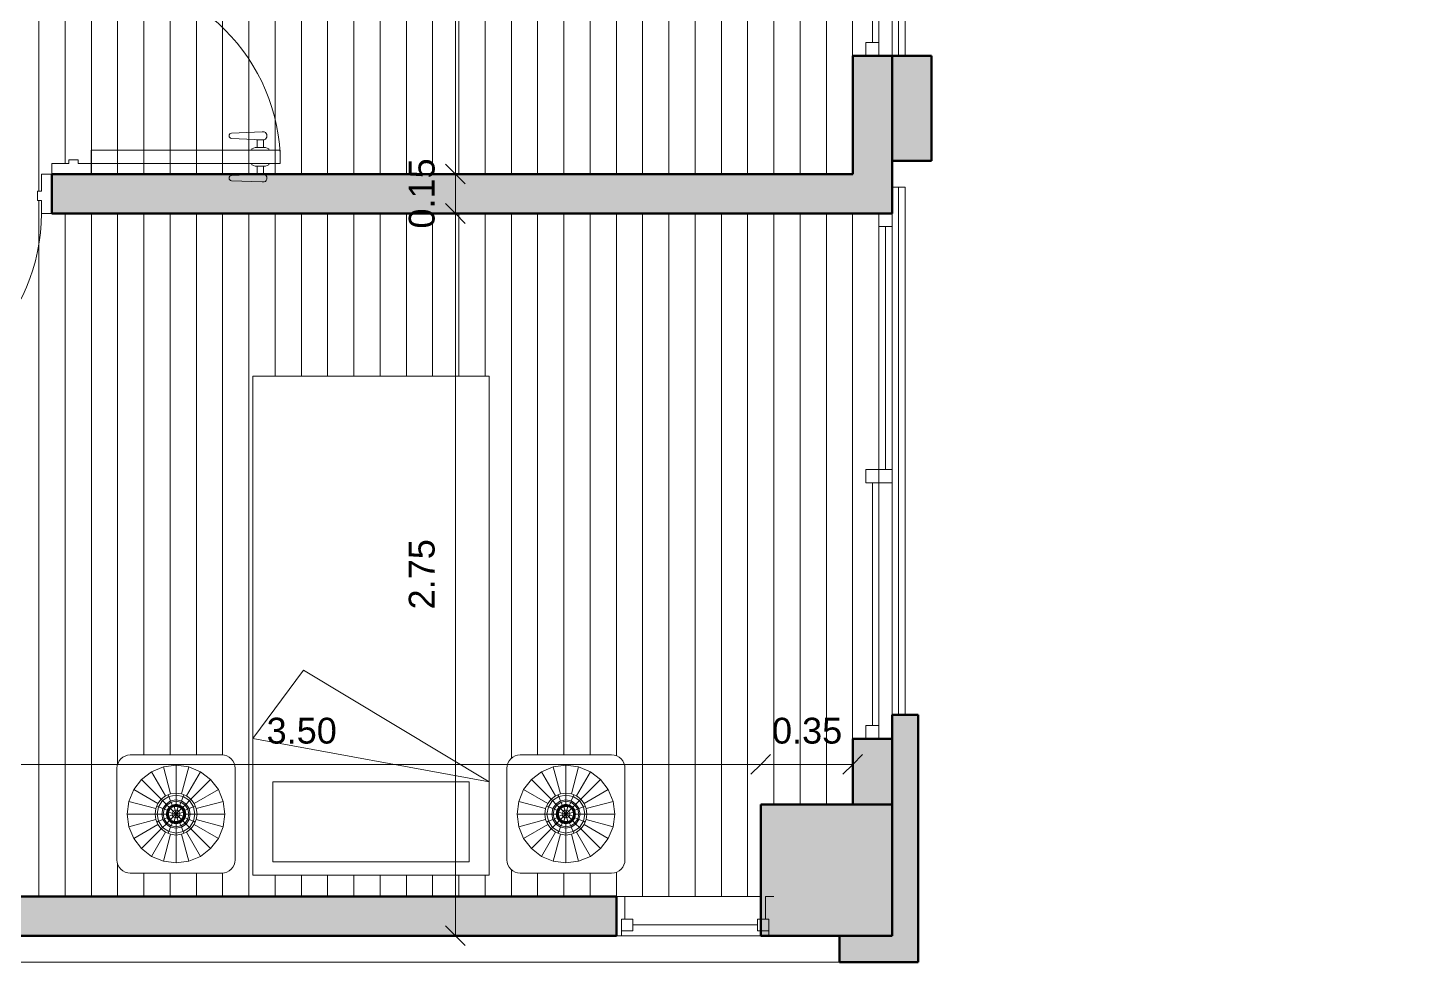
# Model space of a CAD drawing. Header units: metres. Extents: x 11 to 152, y 1 to 34.
# Drawn here: x 95.64 to 100.94, y 15.31 to 18.93 of the extents above; entities that cross this region are included whole.
import ezdxf

# ---------------------------------------------------------------- set-up
doc = ezdxf.new("R2010")
doc.units = ezdxf.units.M
for name, color, linetype, lineweight in [('A-ANNO-DIMS', 211, 'Continuous', 9), ('A-ANNO-DIMS-100', 211, 'Continuous', 9), ('A-DETL-GENF', 92, 'Continuous', 9), ('A-DOOR', 31, 'Continuous', 9), ('A-DOOR-1', 31, 'Continuous', 18), ('A-FLOR', 192, 'Continuous', 9), ('A-FLOR-PATT', 8, 'Continuous', 9), ('A-GLAZ', 151, 'Continuous', 9), ('A-GLAZ-1', 151, 'Continuous', 18), ('A-GLAZ-CWMG', 51, 'Continuous', 9), ('A-WALL', 113, 'Continuous', 9), ('A-WALL-1', 113, 'Continuous', 50), ('A-WALL-PATT-1', 111, 'Continuous', 9), ('E-LITE-EQPM', 33, 'Continuous', 9), ('G-IMPT', 8, 'Continuous', 9), ('I-FURN', 30, 'Continuous', 9), ('S-COLS', 52, 'Continuous', 9), ('S-COLS-1', 52, 'Continuous', 100)]:
    doc.layers.add(name, color=color, linetype=linetype, lineweight=lineweight)
doc.styles.add('Arial_1', font='Arial.ttf', dxfattribs={"height": 0.098353})
doc.dimstyles.new('Cota_1_25', dxfattribs={"dimscale": 0.3048, "dimtxt": 0.1, "dimasz": 0.246063, "dimexe": 0, "dimexo": 0.0625, "dimgap": 0.164042, "dimtad": 1, "dimrnd": 0.01, "dimzin": 0, "dimdsep": 46, "dimtxsty": 'Arial_1', "dimblk1": 'OBLIQUE', "dimblk2": 'OBLIQUE', "dimsah": 1, "dimcen": 0.09, "dimazin": 0, "dimtfac": 1, "dimtdec": 4, "dimtix": 1, "dimtmove": 0, "dimatfit": 3, "dimfxl": 0, "dimfxlon": 1, "dimtvp": 1, "dimtolj": 1, "dimtzin": 0, "dimarcsym": 2})

# ---------------------------------------------------------------- blocks, each defined once
blk = doc.blocks.new('M_Concrete-Square-Column - 500 x 500mm-1442238-2 Piso _Tipo_')
at = {"layer": 'S-COLS'}
blk.add_hatch(color=256, dxfattribs=at).paths.add_polyline_path([(0.25, 0.25), (-0.25, 0.25), (-0.25, -0.25), (0.25, -0.25), (0.25, -0.1299)], flags=0)
at = {"layer": 'S-COLS-1'}
for p, q in [((-0.25, 0.25), (0.25, 0.25)), ((-0.25, -0.25), (-0.25, 0.25)), ((0.25, 0.25), (0.25, -0.25)), ((0.25, -0.25), (-0.25, -0.25))]:
    blk.add_line(p, q, dxfattribs=at)
blk = doc.blocks.new('EA-Sencilla abisagrada - 80 x 210-1204405-2 Piso _Tipo_')
at = {"layer": 'A-DETL-GENF'}
for p, q in [((0.299, 0.7388), (0.304, 0.7513)), ((0.309, 0.7513), (0.304, 0.7513)), ((0.309, 0.7513), (0.309, 0.6863)), ((0.36, 0.7513), (0.365, 0.7513)), ((0.36, 0.7513), (0.36, 0.6863)), ((0.37, 0.7388), (0.365, 0.7513)), ((0.239, 0.7338), (0.239, 0.7263)), ((0.244, 0.6091), (0.239, 0.7263)), ((0.269, 0.7263), (0.264, 0.6091)), ((0.269, 0.7038), (0.269, 0.7338)), ((0.269, 0.7313), (0.299, 0.7313)), ((0.299, 0.7063), (0.269, 0.7063)), ((0.299, 0.7388), (0.299, 0.6988)), ((0.299, 0.6988), (0.304, 0.6863)), ((0.37, 0.6988), (0.365, 0.6863)), ((0.37, 0.7388), (0.37, 0.6988)), ((0.4, 0.7313), (0.37, 0.7313)), ((0.37, 0.7063), (0.4, 0.7063)), ((0.4, 0.7038), (0.4, 0.7338)), ((0.4, 0.7263), (0.405, 0.6091)), ((0.425, 0.6091), (0.43, 0.7263)), ((0.43, 0.7338), (0.43, 0.7263)), ((0.304, 0.6863), (0.309, 0.6863)), ((0.365, 0.6863), (0.36, 0.6863))]:
    blk.add_line(p, q, dxfattribs=at)
for centre, radius, start, end in [((0.254, 0.7276), 0.0162, 22.6199, 157.3801), ((0.415, 0.7276), 0.0162, 22.6199, 157.3801), ((0.254, 0.6095), 0.01, 182.4476, 357.5524), ((0.415, 0.6095), 0.01, 182.4476, 357.5524)]:
    blk.add_arc(centre, radius, start, end, dxfattribs=at)
at = {"layer": 'A-DOOR'}
blk.add_arc((0.36, 0.075), 0.72, 90, 180, dxfattribs=at)
at = {"layer": 'A-DOOR-1'}
for p, q in [((0.309, 0.075), (0.309, 0.795)), ((0.36, 0.795), (0.309, 0.795)), ((0.36, 0.075), (0.36, 0.795)), ((-0.36, 0.075), (-0.4, 0.075)), ((-0.36, 0.025), (-0.36, 0.075)), ((0.36, 0.075), (0.309, 0.075)), ((0.4, 0.075), (0.36, 0.075)), ((0.36, 0.075), (0.36, 0.025)), ((-0.345, 0.025), (-0.36, 0.025)), ((-0.345, -0.01), (-0.345, 0.025)), ((0.36, 0.025), (0.345, 0.025)), ((0.345, 0.025), (0.345, -0.01)), ((-0.36, -0.075), (-0.36, -0.01)), ((-0.36, -0.01), (-0.345, -0.01)), ((0.345, -0.01), (0.36, -0.01)), ((0.36, -0.01), (0.36, -0.075)), ((-0.4, -0.075), (-0.36, -0.075)), ((0.36, -0.075), (0.4, -0.075))]:
    blk.add_line(p, q, dxfattribs=at)
blk = doc.blocks.new('Walls 3 - Walls 3-1617953-2 Piso _Tipo_')
at = {"layer": 'A-WALL-PATT-1'}
blk.add_hatch(color=256, dxfattribs=at).paths.add_polyline_path([(50.2451, 15.3682), (50.3451, 15.3682), (50.3452, 16.309), (50.2452, 16.309), (50.2451, 15.4682), (50.0451, 15.4682), (50.0451, 15.3682), (50.2389, 15.3682)], flags=0)
at = {"layer": 'A-WALL'}
for p, q in [((49.1951, 15.4682), (49.7451, 15.4682)), ((50.0451, 15.3682), (35.675, 15.3682))]:
    blk.add_line(p, q, dxfattribs=at)
at = {"layer": 'A-WALL-1'}
for p, q in [((50.3452, 16.309), (50.2452, 16.309)), ((50.2452, 16.309), (50.2452, 15.4682)), ((50.3451, 15.3682), (50.3452, 16.309)), ((50.0451, 15.4682), (50.0451, 15.3682)), ((50.0451, 15.3682), (50.3451, 15.3682))]:
    blk.add_line(p, q, dxfattribs=at)
blk = doc.blocks.new('M_Sliding-2 Panel - 240x205-1679415-2 Piso _Tipo_')
at = {"layer": 'A-GLAZ'}
for p, q in [((-1, 0.202), (-1, 0.152)), ((-1, 0.202), (-0.95, 0.202)), ((-0.95, 0.202), (-0.95, 0.152)), ((-0.95, 0.177), (-0.0254, 0.177)), ((-0.0254, 0.202), (-0.0254, 0.152)), ((-0.0254, 0.202), (0.0254, 0.202)), ((0.0254, 0.202), (0.0254, 0.152)), ((-1, 0.152), (-0.95, 0.152)), ((-0.0254, 0.152), (-0.0254, 0.102)), ((-0.0254, 0.152), (0.0254, 0.152)), ((-0.0254, 0.152), (0.0254, 0.152)), ((0.0254, 0.152), (0.0254, 0.102)), ((0.0254, 0.127), (0.9492, 0.127)), ((0.9492, 0.152), (0.9492, 0.102)), ((0.9492, 0.152), (1, 0.152)), ((1, 0.152), (1, 0.102)), ((-0.0254, 0.102), (0.0254, 0.102)), ((0.9492, 0.102), (1, 0.102))]:
    blk.add_line(p, q, dxfattribs=at)
blk = doc.blocks.new('M_Fixed - 240x60-1438101-2 Piso _Tipo_')
at = {"layer": 'A-GLAZ-1'}
for p, q in [((-0.3, 0.088), (-0.281, 0.088)), ((-0.281, 0.088), (-0.281, 0.025)), ((-0.281, 0.069), (-0.237, 0.069)), ((-0.237, 0.069), (-0.237, 0.025)), ((0.237, 0.069), (0.237, 0.025)), ((0.281, 0.069), (0.237, 0.069)), ((0.281, 0.088), (0.281, 0.025)), ((0.2989, 0.088), (0.281, 0.088)), ((-0.281, 0.025), (-0.237, 0.025)), ((-0.268, 0.025), (-0.268, -0.062)), ((-0.237, 0.047), (0.237, 0.047)), ((0.237, 0.025), (0.281, 0.025)), ((0.268, 0.025), (0.268, -0.062)), ((-0.3, -0.062), (-0.268, -0.062)), ((0.3, -0.062), (0.268, -0.062))]:
    blk.add_line(p, q, dxfattribs=at)
blk = doc.blocks.new('mesa2 - mesa001-1825761-2 Piso _Tipo_')
at = {"layer": 'I-FURN'}
h = blk.add_hatch(dxfattribs=at)
h.set_pattern_fill('FP_42', color=256, style=0, pattern_type=2)
h.set_pattern_definition([(226.11, (41.785, 15.092), (0.05405041, -0.0519957), [])])
h.paths.add_polyline_path([(0.8203, -1.2224), (0.3859, -0.8045), (-0.7581, -1.9936), (-0.3141, -2.4206), (0.8298, -1.2315)], flags=0)
blk.add_line((0.3859, -0.8045), (-0.7581, -1.9936), dxfattribs=at)
blk = doc.blocks.new('Bed-Standard - Twin colombia 90x190-1381556-2 Piso _Tipo_')
at = {"layer": 'I-FURN'}
for p, q in [((-0.1785, 0.9956), (0.7215, 0.9956)), ((-0.1785, -0.9044), (-0.1785, 0.9956)), ((0.7215, 0.9956), (0.7215, -0.9044)), ((0.0139, -0.1236), (-0.1785, -0.3842)), ((0.7215, -0.5488), (0.0139, -0.1236)), ((0.7215, -0.5488), (-0.1785, -0.3842)), ((-0.1023, -0.5488), (0.6453, -0.5488)), ((-0.1023, -0.8536), (-0.1023, -0.5488)), ((0.6453, -0.8536), (0.6453, -0.5488)), ((-0.1023, -0.8536), (0.6453, -0.8536)), ((0.7215, -0.9044), (-0.1785, -0.9044))]:
    blk.add_line(p, q, dxfattribs=at)
blk = doc.blocks.new('M_Table-End - nochero-1381557-2 Piso _Tipo_')
at = {"layer": 'I-FURN'}
for p, q in [((0.0545, 0.0726), (0.4029, 0.0726)), ((0.0037, -0.3266), (0.0037, 0.0218)), ((0.4537, 0.0218), (0.4537, -0.3266)), ((0.4029, -0.3774), (0.0545, -0.3774))]:
    blk.add_line(p, q, dxfattribs=at)
for centre, start, end in [((0.0545, 0.0218), 90, 180), ((0.4029, 0.0218), 0, 90), ((0.0545, -0.3266), 180, 270), ((0.4029, -0.3266), 270, 0)]:
    blk.add_arc(centre, 0.0508, start, end, dxfattribs=at)
blk = doc.blocks.new('Lamp38i - Name-1374313-2 Piso _Tipo_')
at = {"layer": 'G-IMPT'}
for p, q in [((0, 0.0381), (0, 0.0265)), ((-0.0265, 0), (-0.0381, 0)), ((0, -0.0381), (0, -0.0265)), ((0.0265, 0), (0.0381, 0))]:
    blk.add_line(p, q, dxfattribs=at)
blk = doc.blocks.new('Lamp38i - 12zlmp38i_dwg-1374311-2 Piso _Tipo_')
at = {"layer": 'G-IMPT'}
for p, q in [((-0.1317, 0.1317), (-0.0931, 0.1613)), ((-0.0482, 0.18), (-0.0931, 0.1613)), ((-0.04, 0.0693), (-0.0931, 0.1613)), ((0, 0.1863), (-0.0482, 0.18)), ((-0.0207, 0.0772), (-0.0482, 0.18)), ((0.0482, 0.18), (0, 0.1863)), ((0, 0.0799), (0, 0.1863)), ((0.0207, 0.0772), (0.0482, 0.18)), ((0.04, 0.0693), (0.0931, 0.1613)), ((0.0482, 0.18), (0.0931, 0.1613)), ((0.1317, 0.1317), (0.0931, 0.1613)), ((-0.1317, 0.1317), (-0.1613, 0.0931)), ((-0.1317, 0.1317), (-0.0565, 0.0565)), ((0.0565, 0.0565), (0.1317, 0.1317)), ((0.1613, 0.0931), (0.1317, 0.1317)), ((-0.1613, 0.0931), (-0.18, 0.0482)), ((-0.1613, 0.0931), (-0.0693, 0.04)), ((-0.0565, 0.0565), (-0.0693, 0.04)), ((-0.04, 0.0693), (-0.0565, 0.0565)), ((-0.0511, 0.0511), (-0.0565, 0.0565)), ((-0.0511, 0.0511), (-0.0276, 0.0667)), ((-0.0207, 0.0772), (-0.04, 0.0693)), ((-0.0303, 0.0732), (-0.0276, 0.0667)), ((-0.0276, 0.0667), (0, 0.0722)), ((-0.0276, 0.0667), (-0.0206, 0.0498)), ((0, 0.0799), (-0.0207, 0.0772)), ((-0.0206, 0.0498), (0, 0.0539)), ((0, 0.0539), (-0.0206, 0.0498)), ((0.0207, 0.0772), (0, 0.0799)), ((0, 0.0799), (0, 0.0722)), ((0.0276, 0.0667), (0, 0.0722)), ((0, 0.0539), (0, 0.0722)), ((0.0206, 0.0498), (0, 0.0539)), ((0, 0.0539), (0.0206, 0.0498)), ((0, 0.0486), (0, 0.0539)), ((0.0276, 0.0667), (0.0206, 0.0498)), ((0.04, 0.0693), (0.0207, 0.0772)), ((0.0276, 0.0667), (0.0303, 0.0732)), ((0.0511, 0.0511), (0.0276, 0.0667)), ((0.0565, 0.0565), (0.04, 0.0693)), ((0.0511, 0.0511), (0.0565, 0.0565)), ((0.0693, 0.04), (0.0565, 0.0565)), ((0.0693, 0.04), (0.1613, 0.0931)), ((0.18, 0.0482), (0.1613, 0.0931)), ((-0.18, 0.0482), (-0.1863, 0)), ((-0.0772, 0.0207), (-0.18, 0.0482)), ((-0.0772, 0.0207), (-0.0799, 0)), ((-0.0693, 0.04), (-0.0772, 0.0207)), ((-0.0732, 0.0303), (-0.0667, 0.0276)), ((-0.0722, 0), (-0.0667, 0.0276)), ((-0.0511, 0.0511), (-0.0667, 0.0276)), ((-0.0498, 0.0206), (-0.0667, 0.0276)), ((-0.0498, 0.0206), (-0.0539, 0)), ((-0.0539, 0), (-0.0498, 0.0206)), ((-0.0511, 0.0511), (-0.0381, 0.0381)), ((-0.0498, 0.0206), (-0.0381, 0.0381)), ((-0.0498, 0.0206), (-0.0381, 0.0381)), ((-0.0449, 0.0186), (-0.0498, 0.0206)), ((-0.0449, 0.0186), (-0.0486, 0)), ((-0.0449, 0.0186), (-0.0344, 0.0344)), ((-0.0343, 0.0142), (-0.0449, 0.0186)), ((-0.0206, 0.0498), (-0.0381, 0.0381)), ((-0.0381, 0.0381), (-0.0206, 0.0498)), ((-0.0344, 0.0344), (-0.0381, 0.0381)), ((-0.0371, 0), (-0.0343, 0.0142)), ((-0.0351, 0), (-0.0324, 0.0134)), ((-0.0344, 0.0344), (-0.0186, 0.0449)), ((-0.0262, 0.0262), (-0.0344, 0.0344)), ((-0.0343, 0.0142), (-0.0262, 0.0262)), ((-0.0324, 0.0134), (-0.0343, 0.0142)), ((-0.0319, 0.0065), (-0.0331, 0)), ((-0.0324, 0.0134), (-0.0248, 0.0248)), ((-0.0306, 0.0127), (-0.0324, 0.0134)), ((-0.0319, 0.0085), (-0.0233, 0.0233)), ((-0.0319, 0.0085), (-0.0319, -0.0085)), ((-0.0319, 0.0085), (-0.0287, 0.0077)), ((-0.0306, 0.0127), (-0.0312, 0.0096)), ((-0.0306, 0.0127), (-0.0234, 0.0234)), ((-0.0287, 0.0077), (-0.021, 0.021)), ((-0.0287, 0.0077), (-0.0147, 0.0039)), ((-0.0287, 0.0077), (-0.0286, -0.0077)), ((-0.0262, 0.0262), (-0.0142, 0.0343)), ((-0.0262, 0.0262), (-0.0248, 0.0248)), ((-0.0248, 0.0248), (-0.0134, 0.0324)), ((-0.0234, 0.0234), (-0.0248, 0.0248)), ((-0.0234, 0.0234), (-0.0127, 0.0306)), ((-0.0233, 0.0233), (-0.0085, 0.0319)), ((-0.0233, 0.0233), (-0.021, 0.021)), ((-0.021, 0.021), (-0.0077, 0.0287)), ((-0.021, 0.021), (-0.0108, 0.0108)), ((-0.0186, 0.0449), (-0.0206, 0.0498)), ((0, 0.0486), (-0.0186, 0.0449)), ((-0.0186, 0.0449), (-0.0142, 0.0343)), ((-0.0147, 0.0039), (-0.0108, 0.0108)), ((-0.0147, 0.0039), (-0.0147, -0.0039)), ((-0.0147, 0.0039), (0, 0)), ((0, 0.0371), (-0.0142, 0.0343)), ((-0.0142, 0.0343), (-0.0134, 0.0324)), ((0, 0.0351), (-0.0134, 0.0324)), ((-0.0127, 0.0306), (-0.0134, 0.0324)), ((-0.0096, 0.0312), (-0.0127, 0.0306)), ((-0.0039, 0.0147), (-0.0108, 0.0108)), ((0, 0), (-0.0108, 0.0108)), ((0.0085, 0.0319), (-0.0085, 0.0319)), ((-0.0077, 0.0287), (-0.0085, 0.0319)), ((0.0077, 0.0287), (-0.0077, 0.0287)), ((-0.0077, 0.0287), (-0.0039, 0.0147)), ((0, 0.0331), (-0.0065, 0.0319)), ((0.0039, 0.0147), (-0.0039, 0.0147)), ((0, 0), (-0.0039, 0.0147)), ((0, 0.0371), (0, 0.0486)), ((0.0186, 0.0449), (0, 0.0486)), ((0, 0.0351), (0, 0.0371)), ((0.0142, 0.0343), (0, 0.0371)), ((0, 0.0351), (0.0134, 0.0324)), ((0, 0.0331), (0, 0.0351)), ((0, 0.0319), (0, 0.0331)), ((0.0065, 0.0319), (0, 0.0331)), ((0.0039, 0.0147), (0, 0)), ((0.0108, 0.0108), (0, 0)), ((0.0147, 0.0039), (0, 0)), ((0.0077, 0.0287), (0.0039, 0.0147)), ((0.0108, 0.0108), (0.0039, 0.0147)), ((0.0085, 0.0319), (0.0077, 0.0287)), ((0.021, 0.021), (0.0077, 0.0287)), ((0.0085, 0.0319), (0.0233, 0.0233)), ((0.0127, 0.0306), (0.0096, 0.0312)), ((0.021, 0.021), (0.0108, 0.0108)), ((0.0147, 0.0039), (0.0108, 0.0108)), ((0.0127, 0.0306), (0.0134, 0.0324)), ((0.0127, 0.0306), (0.0234, 0.0234)), ((0.0134, 0.0324), (0.0142, 0.0343)), ((0.0134, 0.0324), (0.0248, 0.0248)), ((0.0142, 0.0343), (0.0186, 0.0449)), ((0.0142, 0.0343), (0.0262, 0.0262)), ((0.0286, 0.0077), (0.0147, 0.0039)), ((0.0147, -0.0039), (0.0147, 0.0039)), ((0.0186, 0.0449), (0.0206, 0.0498)), ((0.0186, 0.0449), (0.0344, 0.0344)), ((0.0381, 0.0381), (0.0206, 0.0498)), ((0.0206, 0.0498), (0.0381, 0.0381)), ((0.021, 0.021), (0.0233, 0.0233)), ((0.0286, 0.0077), (0.021, 0.021)), ((0.0319, 0.0085), (0.0233, 0.0233)), ((0.0234, 0.0234), (0.0248, 0.0248)), ((0.0306, 0.0127), (0.0234, 0.0234)), ((0.0262, 0.0262), (0.0248, 0.0248)), ((0.0324, 0.0134), (0.0248, 0.0248)), ((0.0344, 0.0344), (0.0262, 0.0262)), ((0.0343, 0.0142), (0.0262, 0.0262)), ((0.0319, 0.0085), (0.0286, 0.0077)), ((0.0286, -0.0077), (0.0286, 0.0077)), ((0.0306, 0.0127), (0.0324, 0.0134)), ((0.0306, 0.0127), (0.0312, 0.0096)), ((0.0319, -0.0085), (0.0319, 0.0085)), ((0.0319, 0.0065), (0.0331, 0)), ((0.0324, 0.0134), (0.0343, 0.0142)), ((0.0351, 0), (0.0324, 0.0134)), ((0.0343, 0.0142), (0.0449, 0.0186)), ((0.0371, 0), (0.0343, 0.0142)), ((0.0344, 0.0344), (0.0381, 0.0381)), ((0.0449, 0.0186), (0.0344, 0.0344)), ((0.0511, 0.0511), (0.0381, 0.0381)), ((0.0498, 0.0206), (0.0381, 0.0381)), ((0.0498, 0.0206), (0.0381, 0.0381)), ((0.0449, 0.0186), (0.0498, 0.0206)), ((0.0449, 0.0186), (0.0486, 0)), ((0.0498, 0.0206), (0.0667, 0.0276)), ((0.0498, 0.0206), (0.0539, 0)), ((0.0539, 0), (0.0498, 0.0206)), ((0.0511, 0.0511), (0.0667, 0.0276)), ((0.0732, 0.0303), (0.0667, 0.0276)), ((0.0722, 0), (0.0667, 0.0276)), ((0.0772, 0.0207), (0.0693, 0.04)), ((0.0772, 0.0207), (0.18, 0.0482)), ((0.0799, 0), (0.0772, 0.0207)), ((0.1863, 0), (0.18, 0.0482)), ((-0.1863, 0), (-0.18, -0.0482)), ((-0.0799, 0), (-0.1863, 0)), ((-0.0772, -0.0207), (-0.18, -0.0482)), ((-0.18, -0.0482), (-0.1613, -0.0931)), ((-0.1613, -0.0931), (-0.0693, -0.04)), ((-0.0799, 0), (-0.0772, -0.0207)), ((-0.0722, 0), (-0.0799, 0)), ((-0.0772, -0.0207), (-0.0693, -0.04)), ((-0.0667, -0.0276), (-0.0732, -0.0303)), ((-0.0722, 0), (-0.0539, 0)), ((-0.0722, 0), (-0.0667, -0.0276)), ((-0.0693, -0.04), (-0.0565, -0.0565)), ((-0.0667, -0.0276), (-0.0498, -0.0206)), ((-0.0667, -0.0276), (-0.0511, -0.0511)), ((-0.0511, -0.0511), (-0.0565, -0.0565)), ((-0.0539, 0), (-0.0498, -0.0206)), ((-0.0539, 0), (-0.0498, -0.0206)), ((-0.0486, 0), (-0.0539, 0)), ((-0.0511, -0.0511), (-0.0381, -0.0381)), ((-0.0511, -0.0511), (-0.0276, -0.0667)), ((-0.0449, -0.0186), (-0.0498, -0.0206)), ((-0.0498, -0.0206), (-0.0381, -0.0381)), ((-0.0381, -0.0381), (-0.0498, -0.0206)), ((-0.0371, 0), (-0.0486, 0)), ((-0.0486, 0), (-0.0449, -0.0186)), ((-0.0343, -0.0142), (-0.0449, -0.0186)), ((-0.0344, -0.0344), (-0.0449, -0.0186)), ((-0.0344, -0.0344), (-0.0381, -0.0381)), ((-0.0381, -0.0381), (-0.0206, -0.0498)), ((-0.0381, -0.0381), (-0.0206, -0.0498)), ((-0.0351, 0), (-0.0371, 0)), ((-0.0371, 0), (-0.0343, -0.0142)), ((-0.0351, 0), (-0.0324, -0.0134)), ((-0.0331, 0), (-0.0351, 0)), ((-0.0344, -0.0344), (-0.0262, -0.0262)), ((-0.0344, -0.0344), (-0.0186, -0.0449)), ((-0.0343, -0.0142), (-0.0326, -0.0135)), ((-0.0262, -0.0262), (-0.0343, -0.0142)), ((-0.0319, 0), (-0.0331, 0)), ((-0.0331, 0), (-0.0319, -0.0065)), ((-0.0306, -0.0127), (-0.0324, -0.0134)), ((-0.0324, -0.0134), (-0.0248, -0.0248)), ((-0.0319, -0.0085), (-0.0286, -0.0077)), ((-0.0319, -0.0085), (-0.0233, -0.0233)), ((-0.0312, -0.0096), (-0.0306, -0.0127)), ((-0.0306, -0.0127), (-0.0234, -0.0234)), ((-0.0286, -0.0077), (-0.0147, -0.0039)), ((-0.0286, -0.0077), (-0.021, -0.021)), ((-0.0206, -0.0498), (-0.0276, -0.0667)), ((-0.0262, -0.0262), (-0.0248, -0.0248)), ((-0.0262, -0.0262), (-0.0142, -0.0343)), ((-0.0234, -0.0234), (-0.0248, -0.0248)), ((-0.0248, -0.0248), (-0.0134, -0.0324)), ((-0.0234, -0.0234), (-0.0127, -0.0306)), ((-0.0233, -0.0233), (-0.021, -0.021)), ((-0.0233, -0.0233), (-0.0085, -0.0319)), ((-0.0108, -0.0108), (-0.021, -0.021)), ((-0.021, -0.021), (-0.0077, -0.0286)), ((-0.0186, -0.0449), (-0.0206, -0.0498)), ((-0.0206, -0.0498), (0, -0.0539)), ((0, -0.0539), (-0.0206, -0.0498)), ((-0.0186, -0.0449), (-0.0142, -0.0343)), ((0, -0.0486), (-0.0186, -0.0449)), ((-0.0147, -0.0039), (0, 0)), ((-0.0147, -0.0039), (-0.0108, -0.0108)), ((-0.0142, -0.0343), (-0.0134, -0.0324)), ((0, -0.0371), (-0.0142, -0.0343)), ((-0.0127, -0.0306), (-0.0134, -0.0324)), ((0, -0.0351), (-0.0134, -0.0324)), ((-0.0096, -0.0312), (-0.0127, -0.0306)), ((-0.0108, -0.0108), (0, 0)), ((-0.0108, -0.0108), (-0.0039, -0.0147)), ((-0.0077, -0.0286), (-0.0085, -0.0319)), ((-0.0085, -0.0319), (0.0085, -0.0319)), ((-0.0077, -0.0286), (-0.0039, -0.0147)), ((-0.0077, -0.0286), (0.0077, -0.0287)), ((0, -0.0331), (-0.0065, -0.0319)), ((-0.0039, -0.0147), (0, 0)), ((-0.0039, -0.0147), (0.0039, -0.0147)), ((0.0039, -0.0147), (0, 0)), ((0.0108, -0.0108), (0, 0)), ((0.0147, -0.0039), (0, 0)), ((0, -0.0319), (0, -0.0331)), ((0.0065, -0.0319), (0, -0.0331)), ((0, -0.0351), (0.0134, -0.0324)), ((0, -0.0331), (0, -0.0351)), ((0, -0.0371), (0.0142, -0.0343)), ((0, -0.0351), (0, -0.0371)), ((0, -0.0371), (0, -0.0486)), ((0.0186, -0.0449), (0, -0.0486)), ((0, -0.0486), (0, -0.0539)), ((0, -0.0539), (0.0206, -0.0498)), ((0, -0.0539), (0.0206, -0.0498)), ((0.0039, -0.0147), (0.0108, -0.0108)), ((0.0077, -0.0287), (0.0039, -0.0147)), ((0.0077, -0.0287), (0.021, -0.021)), ((0.0085, -0.0319), (0.0077, -0.0287)), ((0.0085, -0.0319), (0.0233, -0.0233)), ((0.0127, -0.0306), (0.0096, -0.0312)), ((0.0108, -0.0108), (0.0147, -0.0039)), ((0.0108, -0.0108), (0.021, -0.021)), ((0.0127, -0.0306), (0.0234, -0.0234)), ((0.0127, -0.0306), (0.0134, -0.0324)), ((0.0134, -0.0324), (0.0248, -0.0248)), ((0.0134, -0.0324), (0.0142, -0.0343)), ((0.0142, -0.0343), (0.0262, -0.0262)), ((0.0142, -0.0343), (0.0186, -0.0449)), ((0.0286, -0.0077), (0.0147, -0.0039)), ((0.0186, -0.0449), (0.0344, -0.0344)), ((0.0186, -0.0449), (0.0206, -0.0498)), ((0.0206, -0.0498), (0.0381, -0.0381)), ((0.0206, -0.0498), (0.0381, -0.0381)), ((0.0206, -0.0498), (0.0276, -0.0667)), ((0.0286, -0.0077), (0.021, -0.021)), ((0.0233, -0.0233), (0.021, -0.021)), ((0.0233, -0.0233), (0.0319, -0.0085)), ((0.0234, -0.0234), (0.0306, -0.0127)), ((0.0234, -0.0234), (0.0248, -0.0248)), ((0.0324, -0.0134), (0.0248, -0.0248)), ((0.0262, -0.0262), (0.0248, -0.0248)), ((0.0343, -0.0142), (0.0262, -0.0262)), ((0.0262, -0.0262), (0.0344, -0.0344)), ((0.0276, -0.0667), (0.0511, -0.0511)), ((0.0286, -0.0077), (0.0319, -0.0085)), ((0.0312, -0.0096), (0.0306, -0.0127)), ((0.0306, -0.0127), (0.0324, -0.0134)), ((0.0319, 0), (0.0331, 0)), ((0.0331, 0), (0.0319, -0.0065)), ((0.0351, 0), (0.0324, -0.0134)), ((0.0343, -0.0142), (0.0326, -0.0135)), ((0.0331, 0), (0.0351, 0)), ((0.0371, 0), (0.0343, -0.0142)), ((0.0343, -0.0142), (0.0449, -0.0186)), ((0.0344, -0.0344), (0.0449, -0.0186)), ((0.0344, -0.0344), (0.0381, -0.0381)), ((0.0351, 0), (0.0371, 0)), ((0.0371, 0), (0.0486, 0)), ((0.0381, -0.0381), (0.0498, -0.0206)), ((0.0381, -0.0381), (0.0498, -0.0206)), ((0.0381, -0.0381), (0.0511, -0.0511)), ((0.0486, 0), (0.0449, -0.0186)), ((0.0449, -0.0186), (0.0498, -0.0206)), ((0.0486, 0), (0.0539, 0)), ((0.0498, -0.0206), (0.0539, 0)), ((0.0539, 0), (0.0498, -0.0206)), ((0.0498, -0.0206), (0.0667, -0.0276)), ((0.0511, -0.0511), (0.0667, -0.0276)), ((0.0565, -0.0565), (0.0511, -0.0511)), ((0.0722, 0), (0.0539, 0)), ((0.0693, -0.04), (0.0565, -0.0565)), ((0.0667, -0.0276), (0.0722, 0)), ((0.0732, -0.0303), (0.0667, -0.0276)), ((0.0693, -0.04), (0.0772, -0.0207)), ((0.0693, -0.04), (0.1613, -0.0931)), ((0.0799, 0), (0.0722, 0)), ((0.0772, -0.0207), (0.0799, 0)), ((0.0772, -0.0207), (0.18, -0.0482)), ((0.0799, 0), (0.1863, 0)), ((0.1613, -0.0931), (0.18, -0.0482)), ((0.18, -0.0482), (0.1863, 0)), ((-0.1613, -0.0931), (-0.1317, -0.1317)), ((-0.1317, -0.1317), (-0.0565, -0.0565)), ((-0.04, -0.0693), (-0.0931, -0.1613)), ((-0.0565, -0.0565), (-0.04, -0.0693)), ((-0.0482, -0.18), (-0.0207, -0.0772)), ((-0.04, -0.0693), (-0.0207, -0.0772)), ((-0.0303, -0.0732), (-0.0276, -0.0667)), ((-0.0276, -0.0667), (0, -0.0722)), ((0, -0.0799), (-0.0207, -0.0772)), ((0, -0.0539), (0, -0.0722)), ((0.0276, -0.0667), (0, -0.0722)), ((0, -0.0799), (0, -0.0722)), ((0, -0.0799), (0.0207, -0.0772)), ((0, -0.0799), (0, -0.1863)), ((0.0207, -0.0772), (0.04, -0.0693)), ((0.0207, -0.0772), (0.0482, -0.18)), ((0.0303, -0.0732), (0.0276, -0.0667)), ((0.04, -0.0693), (0.0565, -0.0565)), ((0.04, -0.0693), (0.0931, -0.1613)), ((0.0565, -0.0565), (0.1317, -0.1317)), ((0.1613, -0.0931), (0.1317, -0.1317)), ((-0.1317, -0.1317), (-0.0931, -0.1613)), ((0.0931, -0.1613), (0.1317, -0.1317)), ((-0.0931, -0.1613), (-0.0482, -0.18)), ((-0.0482, -0.18), (0, -0.1863)), ((0, -0.1863), (0.0482, -0.18)), ((0.0482, -0.18), (0.0931, -0.1613))]:
    blk.add_line(p, q, dxfattribs=at)
at = {"xscale": 1.2, "yscale": 1.2, "zscale": 1.2}
blk.add_blockref('Lamp38i - Name-1374313-2 Piso _Tipo_', (0, 0), dxfattribs=at)
blk = doc.blocks.new('Lamp38i - 100 Watt Incandescent-V67-2 Piso _Tipo_')
at = {"extrusion": (0, 0, -1), "zscale": -1, "rotation": 180}
blk.add_blockref('Lamp38i - 12zlmp38i_dwg-1374311-2 Piso _Tipo_', (0, 0), dxfattribs=at)
blk = doc.blocks.new('M_Table-End - nochero-1375290-2 Piso _Tipo_')
at = {"layer": 'I-FURN'}
for p, q in [((0.4029, 0.3774), (0.0545, 0.3774)), ((0.0037, 0.3266), (0.0037, -0.0218)), ((0.4537, -0.0218), (0.4537, 0.3266)), ((0.0545, -0.0726), (0.4029, -0.0726))]:
    blk.add_line(p, q, dxfattribs=at)
for centre, start, end in [((0.0545, 0.3266), 90, 180), ((0.4029, 0.3266), 0, 90), ((0.0545, -0.0218), 180, 270), ((0.4029, -0.0218), 270, 0)]:
    blk.add_arc(centre, 0.0508, start, end, dxfattribs=at)
blk = doc.blocks.new('Lamp38i - 100 Watt Incandescent-1375292-2 Piso _Tipo_')
blk.add_blockref('Lamp38i - 12zlmp38i_dwg-1374311-2 Piso _Tipo_', (0, 0))
blk = doc.blocks.new('Walls 2 - Walls 1-1846087-2 Piso _Tipo_')
at = {"layer": 'A-WALL-PATT-1'}
blk.add_hatch(color=256, dxfattribs=at).paths.add_polyline_path([(50.3952, 18.4182), (50.3952, 18.8182), (50.2452, 18.8182), (50.2452, 18.4182)], flags=0)
at = {"layer": 'A-WALL-1'}
for p, q in [((50.3952, 18.8182), (50.2452, 18.8182)), ((50.2452, 18.8182), (50.2452, 18.4182)), ((50.3952, 18.4182), (50.3952, 18.8182)), ((50.2452, 18.4182), (50.3952, 18.4182))]:
    blk.add_line(p, q, dxfattribs=at)
blk = doc.blocks.new('Circular Mullion - 25mm Radius-1846596-2 Piso _Tipo_')
at = {"layer": 'A-GLAZ-CWMG'}
for p, q in [((50.2452, 18.3182), (50.2702, 18.3182)), ((50.2702, 18.3182), (50.2952, 18.3182)), ((50.2702, 18.3182), (50.2702, 16.309)), ((50.2952, 16.309), (50.2952, 18.3182)), ((50.2452, 18.2182), (50.2452, 16.309))]:
    blk.add_line(p, q, dxfattribs=at)
blk = doc.blocks.new('Circular Mullion - 25mm Radius-1846625-2 Piso _Tipo_')
at = {"layer": 'A-GLAZ-CWMG'}
for p, q in [((50.2452, 20.8182), (50.2452, 18.8182)), ((50.2702, 20.8182), (50.2702, 18.8182)), ((50.2952, 18.8182), (50.2952, 20.8182))]:
    blk.add_line(p, q, dxfattribs=at)
blk = doc.blocks.new('DIMBLOCK189-2 Piso _Tipo_')
at = {"layer": 'A-ANNO-DIMS-100', "transparency": 16777216}
for p, q in [((97.2718, 18.2182), (97.2343, 18.2557)), ((97.2718, 15.4682), (97.2718, 18.2182)), ((97.2718, 18.2182), (97.3093, 18.1807)), ((97.2718, 18.2182), (97.2718, 18.2182)), ((97.2718, 18.2182), (97.2718, 18.2182)), ((97.2718, 15.4682), (97.2343, 15.5057)), ((97.2718, 15.4682), (97.3093, 15.4307)), ((97.2718, 15.4682), (97.2718, 15.4682)), ((97.2718, 15.4682), (97.2718, 15.4682))]:
    blk.add_line(p, q, dxfattribs=at)
at = {"layer": 'A-ANNO-DIMS-100', "color": 0, "transparency": 16777216, "insert": (97.0942, 16.7109), "char_height": 0.09835, "width": 0.317538, "attachment_point": 1, "rotation": 90, "line_spacing_factor": 0.938532, "style": 'Arial_1'}
blk.add_mtext('2.75', dxfattribs=at)
blk = doc.blocks.new('_Oblique')
at = {"color": 0, "linetype": 'ByBlock', "lineweight": -2}
blk.add_line((-0.5, -0.5), (0.5, 0.5), dxfattribs=at)
blk = doc.blocks.new('DIMBLOCK190-2 Piso _Tipo_')
at = {"layer": 'A-ANNO-DIMS-100', "transparency": 16777216}
for p, q in [((97.2718, 18.3682), (97.2343, 18.4057)), ((97.2718, 18.2182), (97.2718, 18.3682)), ((97.2718, 18.3682), (97.3093, 18.3307)), ((97.2718, 18.3682), (97.2718, 18.3682)), ((97.2718, 18.3682), (97.2718, 18.3682)), ((97.2718, 18.2182), (97.2343, 18.2557)), ((97.2718, 18.2182), (97.3093, 18.1807)), ((97.2718, 18.2182), (97.2718, 18.2182)), ((97.2718, 18.2182), (97.2718, 18.2182))]:
    blk.add_line(p, q, dxfattribs=at)
at = {"layer": 'A-ANNO-DIMS-100', "color": 0, "transparency": 16777216, "insert": (97.0942, 18.1609), "char_height": 0.09835, "width": 0.317538, "attachment_point": 1, "rotation": 90, "line_spacing_factor": 0.938532, "style": 'Arial_1'}
blk.add_mtext('0.15', dxfattribs=at)
blk = doc.blocks.new('DIMBLOCK191-2 Piso _Tipo_')
at = {"layer": 'A-ANNO-DIMS-100', "transparency": 16777216}
for p, q in [((97.2718, 21.1682), (97.2343, 21.2057)), ((97.2718, 18.3682), (97.2718, 21.1682)), ((97.2718, 21.1682), (97.3093, 21.1307)), ((97.2718, 21.1682), (97.2718, 21.1682)), ((97.2718, 21.1682), (97.2718, 21.1682)), ((97.2718, 18.3682), (97.2343, 18.4057)), ((97.2718, 18.3682), (97.3093, 18.3307)), ((97.2718, 18.3682), (97.2718, 18.3682)), ((97.2718, 18.3682), (97.2718, 18.3682))]:
    blk.add_line(p, q, dxfattribs=at)
at = {"layer": 'A-ANNO-DIMS-100', "color": 0, "transparency": 16777216, "insert": (97.0942, 19.6359), "char_height": 0.09835, "width": 0.317538, "attachment_point": 1, "rotation": 90, "line_spacing_factor": 0.938532, "style": 'Arial_1'}
blk.add_mtext('2.80', dxfattribs=at)
blk = doc.blocks.new('DIMBLOCK248-2 Piso _Tipo_')
at = {"layer": 'A-ANNO-DIMS-100', "transparency": 16777216}
for p, q in [((94.9349, 16.1207), (94.9724, 16.1582)), ((98.4351, 16.1207), (98.4726, 16.1582)), ((94.9349, 16.1207), (94.8974, 16.0832)), ((94.9349, 16.1207), (98.4351, 16.1207)), ((94.9349, 16.1207), (94.9349, 16.1207)), ((94.9349, 16.1207), (94.9349, 16.1207)), ((98.4351, 16.1207), (98.3976, 16.0832)), ((98.4351, 16.1207), (98.4351, 16.1207)), ((98.4351, 16.1207), (98.4351, 16.1207))]:
    blk.add_line(p, q, dxfattribs=at)
at = {"layer": 'A-ANNO-DIMS-100', "color": 0, "transparency": 16777216, "insert": (96.5527, 16.2983), "char_height": 0.09835, "width": 0.317538, "attachment_point": 1, "line_spacing_factor": 0.938532, "style": 'Arial_1'}
blk.add_mtext('3.50', dxfattribs=at)
blk = doc.blocks.new('DIMBLOCK249-2 Piso _Tipo_')
at = {"layer": 'A-ANNO-DIMS-100', "transparency": 16777216}
for p, q in [((98.4351, 16.1207), (98.4726, 16.1582)), ((98.7852, 16.1207), (98.8227, 16.1582)), ((98.4351, 16.1207), (98.3976, 16.0832)), ((98.4351, 16.1207), (98.7852, 16.1207)), ((98.4351, 16.1207), (98.4351, 16.1207)), ((98.4351, 16.1207), (98.4351, 16.1207)), ((98.7852, 16.1207), (98.7477, 16.0832)), ((98.7852, 16.1207), (98.7852, 16.1207)), ((98.7852, 16.1207), (98.7852, 16.1207))]:
    blk.add_line(p, q, dxfattribs=at)
at = {"layer": 'A-ANNO-DIMS-100', "color": 0, "transparency": 16777216, "insert": (98.4778, 16.2983), "char_height": 0.09835, "width": 0.317538, "attachment_point": 1, "line_spacing_factor": 0.938532, "style": 'Arial_1'}
blk.add_mtext('0.35', dxfattribs=at)

msp = doc.modelspace()

# ---------------------------------------------------------------- hatches: boundary and pattern name
at = {"layer": 'A-FLOR-PATT'}
h = msp.add_hatch(dxfattribs=at)
h.set_pattern_fill('FP_45', color=256, style=0, pattern_type=2)
h.set_pattern_definition([(270, (104.285, -11.138), (0.1, 6e-18), [])])
h.paths.add_polyline_path([(96.275, 15.6182), (98.4351, 15.6182), (98.4351, 15.9682), (98.7852, 15.9682), (98.7852, 16.2182), (98.9352, 16.2182), (98.9352, 18.2182), (95.6949, 18.2182), (95.6949, 18.2682), (95.6799, 18.2682), (95.6799, 18.3032), (95.6949, 18.3032), (95.6949, 18.3682), (95.7349, 18.3682), (95.7349, 18.4082), (95.7999, 18.4082), (95.7999, 18.4232), (95.8349, 18.4232), (95.8349, 18.4082), (95.8849, 18.4082), (95.8849, 18.3682), (98.7852, 18.3682), (98.7852, 18.8182), (98.9352, 18.8182), (98.9351, 20.8182), (98.4351, 20.8182), (98.4351, 21.1682), (96.4849, 21.1682), (96.4849, 19.1682), (95.8849, 19.1682), (95.8849, 19.1282), (95.8349, 19.1282), (95.8349, 19.1132), (95.7999, 19.1132), (95.7999, 19.1282), (95.7349, 19.1282), (95.7349, 21.1682), (95.6949, 21.1682), (95.6949, 21.2332), (95.6799, 21.2332), (95.6799, 21.2682), (95.6949, 21.2682), (95.6949, 21.3182), (98.9352, 21.3182), (98.9352, 20.9682), (100.9356, 20.9682), (100.9356, 24.62), (96.7852, 24.62), (96.7852, 22.37), (95.8349, 22.37), (95.8349, 22.52), (96.0352, 22.52), (96.0352, 24.02), (94.9349, 24.02), (94.9349, 21.3182), (94.9749, 21.3182), (94.9749, 21.2682), (94.9899, 21.2682), (94.9899, 21.2332), (94.9749, 21.2332), (94.9749, 21.1682), (94.9349, 21.1682), (94.9349, 19.72), (94.7849, 19.72), (94.7849, 18.3682), (94.9749, 18.3682), (94.9749, 18.3032), (94.9899, 18.3032), (94.9899, 18.2682), (94.9749, 18.2682), (94.9749, 18.2182), (94.9349, 18.2182), (94.9349, 17.4182), (95.5509, 17.4182), (95.5509, 15.6182), (95.9433, 15.6182)], flags=0)
h.paths.add_polyline_path([(96.5002, 15.6989), (96.5002, 17.5989), (97.4002, 17.5989), (97.4002, 15.6989)], flags=0)
h.paths.add_polyline_path([(97.867, 15.7066), (97.5186, 15.7066), (97.5054, 15.7084), (97.4932, 15.7134), (97.4826, 15.7215), (97.4746, 15.732), (97.4695, 15.7443), (97.4678, 15.7574), (97.4678, 16.1058), (97.4695, 16.119), (97.4746, 16.1312), (97.4826, 16.1418), (97.4932, 16.1498), (97.5054, 16.1549), (97.5186, 16.1566), (97.867, 16.1566), (97.8801, 16.1549), (97.8924, 16.1498), (97.9029, 16.1418), (97.911, 16.1312), (97.916, 16.119), (97.9178, 16.1058), (97.9178, 15.7574), (97.916, 15.7443), (97.911, 15.732), (97.9029, 15.7215), (97.8924, 15.7134), (97.8801, 15.7084)], flags=0)
h.paths.add_polyline_path([(96.0334, 15.7066), (96.0202, 15.7084), (96.008, 15.7134), (95.9954, 15.7242), (95.9894, 15.732), (95.9843, 15.7443), (95.9826, 15.7574), (95.9826, 16.1058), (95.9843, 16.119), (95.9894, 16.1312), (95.9974, 16.1418), (96.008, 16.1498), (96.0202, 16.1549), (96.0334, 16.1566), (96.3818, 16.1566), (96.3949, 16.1549), (96.4072, 16.1498), (96.4177, 16.1418), (96.4258, 16.1312), (96.4308, 16.119), (96.4326, 16.1058), (96.4326, 15.7574), (96.4308, 15.7443), (96.4258, 15.732), (96.4177, 15.7215), (96.4072, 15.7134), (96.3949, 15.7084), (96.3818, 15.7066), (96.275, 15.7066)], flags=0)
h.paths.add_polyline_path([(97.8002, 19.1471), (96.9002, 19.1471), (96.9002, 21.0471), (97.8002, 21.0471), (97.8002, 19.3532)], flags=0)
h.paths.add_polyline_path([(98.0996, 20.5894), (97.9186, 20.5894), (97.9054, 20.5911), (97.8932, 20.5962), (97.8826, 20.6043), (97.8746, 20.6148), (97.8695, 20.6271), (97.8678, 20.6402), (97.8678, 20.9886), (97.8695, 21.0017), (97.8746, 21.014), (97.8826, 21.0245), (97.8932, 21.0326), (97.9054, 21.0377), (97.9186, 21.0394), (98.267, 21.0394), (98.2801, 21.0377), (98.2924, 21.0326), (98.3029, 21.0245), (98.3109, 21.014), (98.316, 21.0017), (98.3178, 20.9886), (98.3178, 20.6402), (98.316, 20.6271), (98.3109, 20.6148), (98.3029, 20.6043), (98.2924, 20.5962), (98.2801, 20.5911), (98.2655, 20.5894), (98.1377, 20.5894)], flags=0)
h.paths.add_polyline_path([(97.4256, 22.6053), (97.4002, 22.6053), (97.4002, 24.5053), (98.8002, 24.5053), (98.8002, 22.6053), (98.63, 22.6053)], flags=0)
h.paths.add_polyline_path([(99.5379, 22.9311), (99.1843, 23.2847), (99.5379, 23.6382), (99.8914, 23.2847), (99.7462, 23.1394)], flags=0)
h.paths.add_polyline_path([(100.2128, 23.3849), (100.141, 23.4567), (100.105, 23.4208), (99.674, 23.8518), (99.7099, 23.8878), (99.6381, 23.9596), (100.2128, 24.5343), (100.7875, 23.9596), (100.2487, 23.4208)], flags=0)
h.paths.add_polyline_path([(99.2639, 24.0553), (98.9155, 24.0553), (98.9023, 24.057), (98.8901, 24.0621), (98.8796, 24.0702), (98.8715, 24.0807), (98.8664, 24.093), (98.8647, 24.1061), (98.8647, 24.4545), (98.8664, 24.4677), (98.8715, 24.4799), (98.8796, 24.4904), (98.8901, 24.4985), (98.9023, 24.5036), (98.9178, 24.5053), (99.2639, 24.5053), (99.277, 24.5036), (99.2893, 24.4985), (99.2998, 24.4904), (99.3079, 24.4799), (99.3129, 24.4677), (99.3147, 24.4545), (99.3147, 24.1061), (99.3129, 24.093), (99.3079, 24.0807), (99.2998, 24.0702), (99.2893, 24.0621), (99.277, 24.057)], flags=0)
h.paths.add_polyline_path([(97.2702, 24.0653), (96.9385, 24.066), (96.9303, 24.067), (96.9181, 24.0721), (96.9076, 24.0802), (96.8995, 24.0907), (96.8944, 24.103), (96.8927, 24.1161), (96.8927, 24.4645), (96.8944, 24.4777), (96.8995, 24.4899), (96.9076, 24.5004), (96.9181, 24.5085), (96.9303, 24.5136), (96.9435, 24.5153), (97.2919, 24.5153), (97.305, 24.5136), (97.318, 24.5079), (97.3278, 24.5004), (97.3359, 24.4899), (97.3409, 24.4777), (97.3427, 24.4645), (97.3427, 24.1161), (97.3409, 24.103), (97.3359, 24.0907), (97.3278, 24.0802), (97.3173, 24.0721), (97.305, 24.067), (97.2919, 24.0653)], flags=0)
h.paths.add_polyline_path([(98.9679, 24.9678), (100.9356, 24.9678), (100.9356, 24.97), (98.9352, 24.97), (98.9352, 24.9678)], flags=0)
at = {"layer": 'A-WALL-PATT-1'}
h = msp.add_hatch(color=256, dxfattribs=at)
h.paths.add_polyline_path([(98.9351, 15.6182), (98.9352, 15.6182), (98.9351, 16.2182), (98.7852, 16.2182), (98.7852, 15.9682), (98.9351, 15.9682), (98.9351, 15.6185)], flags=0)
h.paths.add_polyline_path([(98.7852, 18.2182), (98.9352, 18.2182), (98.9352, 18.8182), (98.7852, 18.8182), (98.7852, 18.3682)], flags=0)
msp.add_hatch(color=256, dxfattribs=at).paths.add_polyline_path([(98.7852, 18.2182), (98.7852, 18.3682), (95.7349, 18.3682), (95.7349, 18.2182), (96.275, 18.2182)], flags=0)
h = msp.add_hatch(color=256, dxfattribs=at)
h.paths.add_polyline_path([(97.602, 15.4682), (97.8851, 15.4682), (97.8851, 15.6182), (94.7849, 15.6182), (94.7849, 15.4682), (96.275, 15.4682)], flags=0)
h.paths.add_polyline_path([(89.8149, 15.4682), (89.8149, 15.6182), (89.465, 15.6182), (89.465, 15.4682), (89.6402, 15.4682)], flags=0)
h.paths.add_polyline_path([(86.9862, 15.4682), (87.065, 15.4682), (87.065, 15.6182), (86.2551, 15.6182), (86.2551, 15.4682), (86.3227, 15.4682)], flags=0)
h.paths.add_polyline_path([(84.7551, 15.4682), (84.7551, 15.6182), (84.3651, 15.6182), (84.3651, 15.4682)], flags=0)

# ---------------------------------------------------------------- linework, layer by layer
at = {"layer": 'A-FLOR'}
for p, q in [((97.8851, 15.6182), (98.4351, 15.6182)), ((97.8851, 15.4682), (98.4351, 15.4682))]:
    msp.add_line(p, q, dxfattribs=at)
at = {"layer": 'A-WALL-1'}
for p, q in [((98.9352, 18.8182), (98.7852, 18.8182)), ((98.7852, 18.8182), (98.7852, 18.3682)), ((98.9352, 18.2182), (98.9352, 18.8182)), ((98.7852, 18.3682), (95.7349, 18.3682)), ((95.7349, 18.3682), (95.7349, 18.2182)), ((95.7349, 18.2182), (98.9352, 18.2182)), ((98.9352, 16.2182), (98.7852, 16.2182)), ((98.7852, 16.2182), (98.7852, 15.9682)), ((98.9352, 15.4682), (98.9352, 16.2182)), ((97.8851, 15.6182), (94.9349, 15.6182)), ((97.8851, 15.4682), (97.8851, 15.6182)), ((94.7849, 15.4682), (97.8851, 15.4682))]:
    msp.add_line(p, q, dxfattribs=at)

# ---------------------------------------------------------------- block references
at = {"layer": 'A-DOOR'}
for p, rotation in [((95.8099, 18.7682), 269.9999999999998), ((95.3349, 18.2932), 180)]:
    msp.add_blockref('EA-Sencilla abisagrada - 80 x 210-1204405-2 Piso _Tipo_', p, dxfattribs=dict(at, rotation=rotation))
at = {"layer": 'A-GLAZ'}
for name, p, rotation in [('M_Sliding-2 Panel - 240x205-1679415-2 Piso _Tipo_', (98.7332, 19.8182), 269.9999999999999), ('M_Sliding-2 Panel - 240x205-1679415-2 Piso _Tipo_', (98.7332, 17.2182), 269.9999999999999), ('M_Fixed - 240x60-1438101-2 Piso _Tipo_', (98.1851, 15.5562), 180)]:
    msp.add_blockref(name, p, dxfattribs=dict(at, rotation=rotation))
at = {"layer": 'A-GLAZ-CWMG'}
for name in ['Circular Mullion - 25mm Radius-1846625-2 Piso _Tipo_', 'Circular Mullion - 25mm Radius-1846596-2 Piso _Tipo_']:
    msp.add_blockref(name, (48.69, 0), dxfattribs=at)
at = {"layer": 'A-WALL'}
for name in ['Walls 2 - Walls 1-1846087-2 Piso _Tipo_', 'Walls 3 - Walls 3-1617953-2 Piso _Tipo_']:
    msp.add_blockref(name, (48.69, 0), dxfattribs=at)
at = {"layer": 'E-LITE-EQPM'}
for name, p, rotation in [('Lamp38i - 100 Watt Incandescent-V67-2 Piso _Tipo_', (96.2076, 15.9316), 90.00000000000021), ('Lamp38i - 100 Watt Incandescent-1375292-2 Piso _Tipo_', (97.6928, 15.9316), 89.99999999999834)]:
    msp.add_blockref(name, p, dxfattribs=dict(at, rotation=rotation))
at = {"layer": 'I-FURN'}
for name, p, rotation in [('mesa2 - mesa001-1825761-2 Piso _Tipo_', (96.3867, 15.3059), 223.890320631861), ('M_Table-End - nochero-1381557-2 Piso _Tipo_', (96.0552, 15.7029), 90.0000000000006), ('M_Table-End - nochero-1375290-2 Piso _Tipo_', (97.8452, 15.7029), 89.99999999999795)]:
    msp.add_blockref(name, p, dxfattribs=dict(at, rotation=rotation))
msp.add_blockref('Bed-Standard - Twin colombia 90x190-1381556-2 Piso _Tipo_', (96.6787, 16.6033), dxfattribs=at)
at = {"layer": 'S-COLS', "rotation": 180}
msp.add_blockref('M_Concrete-Square-Column - 500 x 500mm-1442238-2 Piso _Tipo_', (98.6851, 15.7182), dxfattribs=at)

# ---------------------------------------------------------------- dimensions: what is measured, and where the dimension line sits
at = {"layer": 'A-ANNO-DIMS'}
for base, p1, p2, override, picture, middle in [((97.2718, 21.1682), (97.2718, 18.3682), (97.2718, 21.1682), {"dimpost": '<>', "dimfxl": 2.799996}, 'DIMBLOCK191-2 Piso _Tipo_', (97.1716, 19.7682)), ((97.2718, 18.3682), (97.2718, 18.2182), (97.2718, 18.3682), {"dimpost": '<>', "dimfxl": 0.15}, 'DIMBLOCK190-2 Piso _Tipo_', (97.1716, 18.2932)), ((97.2718, 18.2182), (97.2718, 15.4682), (97.2718, 18.2182), {"dimpost": '<>', "dimfxl": 2.75}, 'DIMBLOCK189-2 Piso _Tipo_', (97.1716, 16.8432))]:
    dim = msp.add_linear_dim(base=base, p1=p1, p2=p2, angle=90, dimstyle='Cota_1_25', override=override, dxfattribs=at)
    dim.commit()
    dim.dimension.update_dxf_attribs({"geometry": picture, "text_midpoint": middle})
for base, p1, p2, override, picture, middle in [((98.4351, 16.1207), (94.9349, 16.1207), (98.4351, 16.1207), {"dimpost": '<>', "dimfxl": 3.500191}, 'DIMBLOCK248-2 Piso _Tipo_', (96.685, 16.2209)), ((98.7852, 16.1207), (98.4351, 16.1207), (98.7852, 16.1207), {"dimpost": '<>', "dimfxl": 0.350081}, 'DIMBLOCK249-2 Piso _Tipo_', (98.6102, 16.2209))]:
    dim = msp.add_linear_dim(base=base, p1=p1, p2=p2, dimstyle='Cota_1_25', override=override, dxfattribs=at)
    dim.commit()
    dim.dimension.update_dxf_attribs({"geometry": picture, "text_midpoint": middle})

doc.saveas('drawing.dxf')
